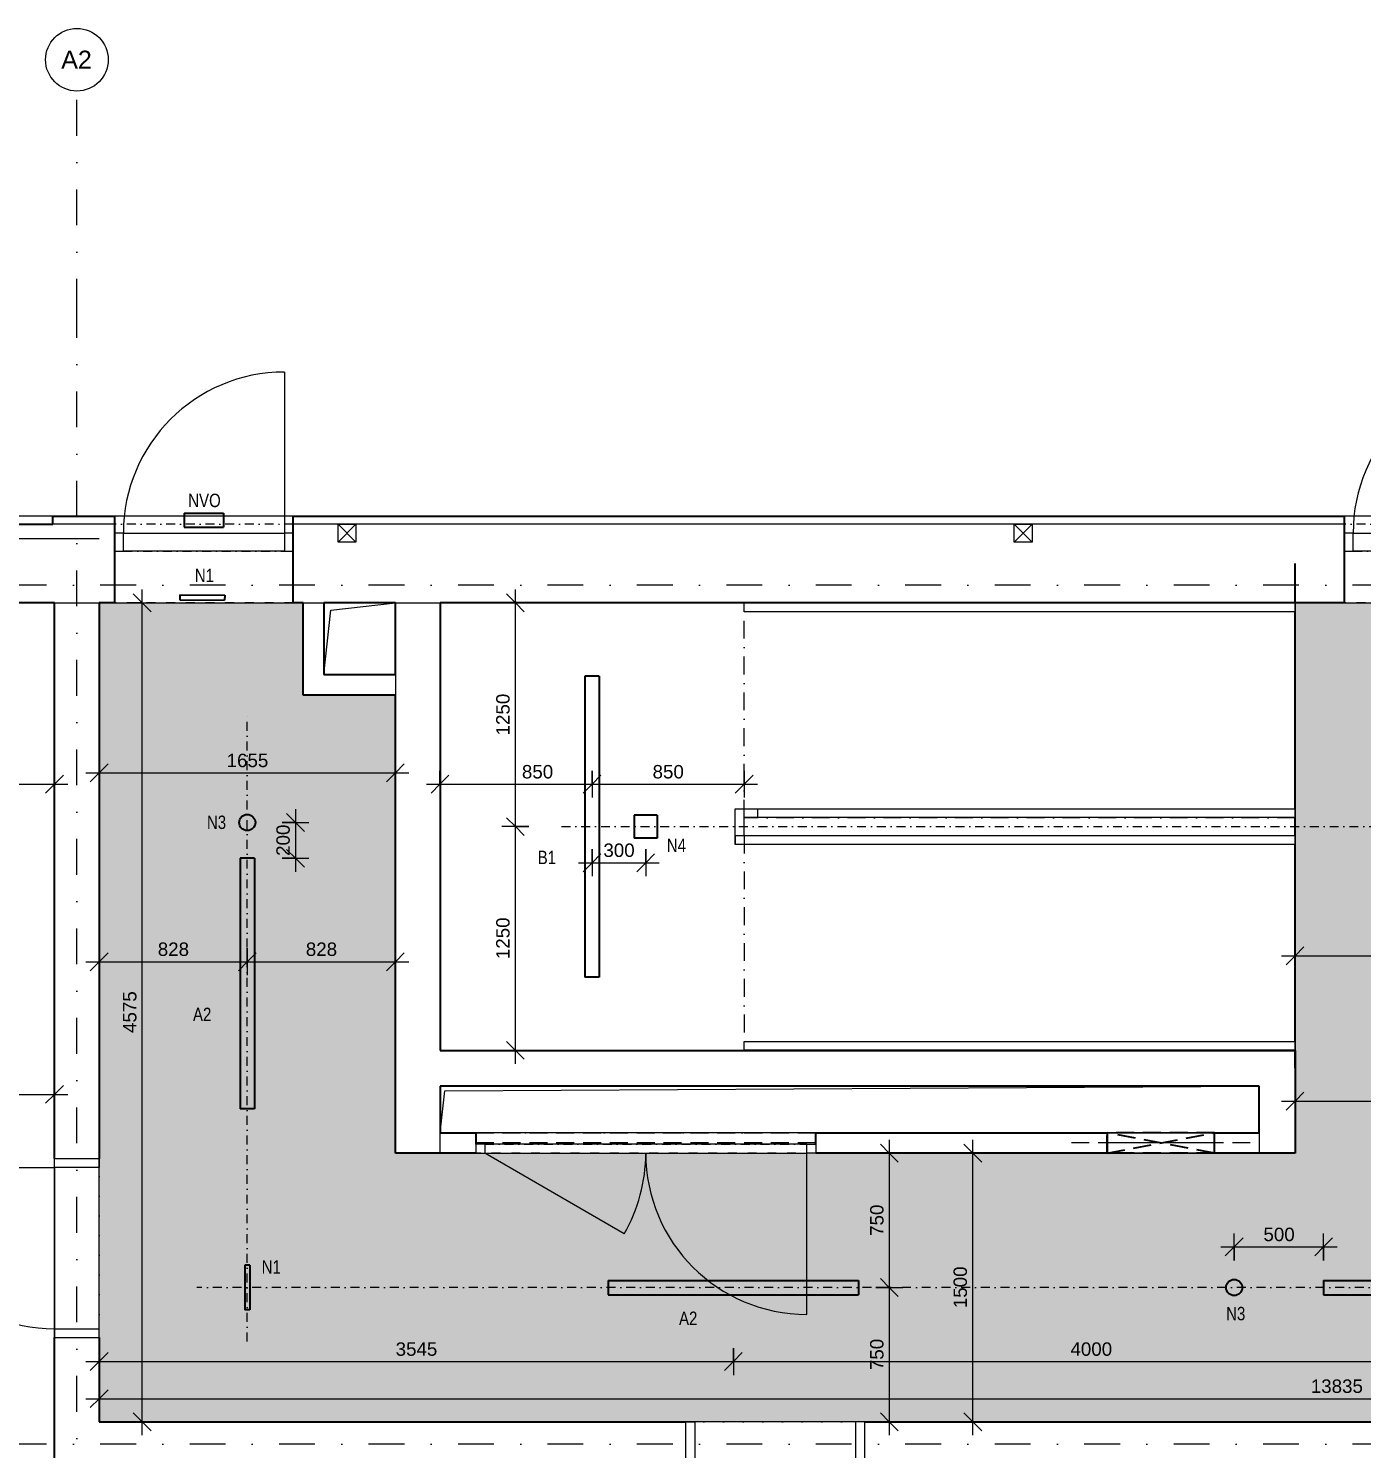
# Model space of a CAD drawing. Header units: millimetres. Extents: x -2011 to 46090, y -3604 to 14792.
# Drawn here: x 7829 to 15282, y 6825 to 14760 of the extents above; entities that cross this region are included whole.
import ezdxf

# ---------------------------------------------------------------- set-up
doc = ezdxf.new("R2010")
doc.units = ezdxf.units.MM
for name, pattern in [('ABMV_DashDot_2_2mm-S0_6mm', [110, 50, -30, 0, -30]), ('HA_Dash_3mm-S1mm', [150, 100, -50]), ('HA_DashDot_10mm-S3mm', [500, 200, -150, 0, -150]), ('HA_DashDot_2_2mm-S0_6mm', [110, 50, -30, 0, -30]), ('HA_DashDot_4mm-S1mm', [200, 100, -50, 0, -50])]:
    doc.linetypes.add(name, pattern=pattern)
for name, color, linetype, lineweight in [('-UNDERLAY_A-AREA-____-OTLN', 9, 'Continuous', 25), ('-UNDERLAY_A-FLOR-HRAL-OTLN', 9, 'Continuous', 9), ('-UNDERLAY_A-GENM-____-HDLN', 9, 'HA_Dash_3mm-S1mm', 9), ('-UNDERLAY_A-GENM-____-OTLN', 9, 'Continuous', 9), ('-UNDERLAY_I-WALL-____-OTLN', 9, 'Continuous', 9), ('A-____-____-DIMS', 9, 'Continuous', 5), ('A-____-____-DIMS-50', 9, 'Continuous', 5), ('A-CLNG-____-OTLN', 9, 'Continuous', 9), ('A-CLNG-____-PATT', 9, 'Continuous', 9), ('A-DETL-____-OTLN', 9, 'Continuous', 25), ('A-DETL-GENF-OTLN', 9, 'Continuous', 9), ('A-DOOR-____-MCUT', 9, 'HA_DashDot_2_2mm-S0_6mm', 9), ('A-DOOR-____-OTLN', 9, 'Continuous', 9), ('A-DOOR-FRAM-MCUT', 9, 'Continuous', 9), ('A-DOOR-FRAM-OTLN', 9, 'Continuous', 9), ('A-FLOR-____-OTLN', 9, 'Continuous', 9), ('A-GENM-____-HDLN', 9, 'HA_Dash_3mm-S1mm', 9), ('A-GENM-____-MCUT', 9, 'HA_Dash_3mm-S1mm', 25), ('A-GENM-____-OTLN', 9, 'Continuous', 9), ('A-WALL-____-MCUT', 9, 'Continuous', 25), ('A-WALL-____-OTLN', 9, 'Continuous', 9), ('E-LITE-EQPM-IDEN', 9, 'Continuous', 9), ('E-LITE-EQPM-OTLN', 9, 'Continuous', 9), ('I-WALL-____-MCUT', 9, 'Continuous', 25), ('I-WALL-____-OTLN', 9, 'Continuous', 9), ('M-HVAC-DUCT-OTLN', 9, 'Continuous', 9), ('S-GRID-____-IDEN', 9, 'Continuous', 9), ('S-GRID-____-OTLN', 9, 'Continuous', 5), ('S-STRS-____-MBND', 9, 'HA_DashDot_4mm-S1mm', 9)]:
    doc.layers.add(name, color=color, linetype=linetype, lineweight=lineweight)
doc.styles.add('Arial', font='arial.ttf', dxfattribs={"height": 100})
doc.styles.add('Arial_1', font='arial.ttf', dxfattribs={"width": 0.8, "height": 75})
doc.styles.add('Arial_2', font='arial.ttf', dxfattribs={"height": 75})
doc.dimstyles.new('Inner_Dimensions', dxfattribs={"dimscale": 304.8, "dimtxt": 76.519455, "dimasz": 0.328084, "dimexe": 0.246063, "dimexo": 0.0625, "dimgap": 0.032808, "dimtad": 1, "dimdec": 0, "dimzin": 0, "dimdsep": 46, "dimtxsty": 'Arial_2', "dimblk1": 'OBLIQUE', "dimblk2": 'OBLIQUE', "dimsah": 1, "dimcen": 0.09, "dimdle": 0.246063, "dimazin": 0, "dimtfac": 1, "dimtdec": 4, "dimtix": 1, "dimtmove": 0, "dimatfit": 3, "dimfxl": 0.246063, "dimfxlon": 1, "dimtvp": 1, "dimtolj": 1, "dimtzin": 0, "dimlwd": 9, "dimlwe": 9, "dimarcsym": 2})
doc.dimstyles.new('Inner_Dimensions_1', dxfattribs={"dimscale": 304.8, "dimtxt": 76.519455, "dimasz": 0.328084, "dimexe": 0.246063, "dimexo": 0.0625, "dimgap": 0.032808, "dimtad": 1, "dimdec": 0, "dimzin": 0, "dimdsep": 46, "dimtxsty": 'Arial_2', "dimblk1": 'OBLIQUE', "dimblk2": 'OBLIQUE', "dimsah": 1, "dimcen": 0.09, "dimdle": 0.246063, "dimazin": 0, "dimtfac": 1, "dimtdec": 4, "dimtix": 1, "dimtmove": 2, "dimatfit": 3, "dimfxl": 0.246063, "dimfxlon": 1, "dimtvp": 1, "dimtolj": 1, "dimtzin": 0, "dimlwd": 9, "dimlwe": 9, "dimarcsym": 2})

# ---------------------------------------------------------------- blocks, each defined once
blk = doc.blocks.new('Top Rail Type - Top Rail_Internal_-1380920-DSP_1NP-A')
at = {"layer": '-UNDERLAY_A-FLOR-HRAL-OTLN'}
for p, q in [((11830, 11499.6), (11830, 11549.6)), ((11830, 11549.6), (14910, 11549.6)), ((14910, 11549.6), (14910, 11499.6)), ((14910, 11499.6), (11830, 11499.6))]:
    blk.add_line(p, q, dxfattribs=at)
blk = doc.blocks.new('Top Rail Type - Top Rail_Internal_-1380936-DSP_1NP-A')
at = {"layer": '-UNDERLAY_A-FLOR-HRAL-OTLN'}
for p, q in [((11779.6, 10400.4), (11904.6, 10400.4)), ((11779.6, 10275.4), (11779.6, 10400.4)), ((11904.6, 10400.4), (14910, 10400.4)), ((11904.6, 10400.4), (11904.6, 10350.4)), ((14910, 10400.4), (14910, 10350.4)), ((11904.6, 10350.4), (11829.6, 10350.4)), ((11829.6, 10350.4), (11829.6, 10275.4)), ((14910, 10350.4), (11904.6, 10350.4)), ((11779.6, 10249.6), (11779.6, 10275.4)), ((11779.6, 10249.6), (11779.6, 10199.6)), ((11779.6, 10199.6), (11779.6, 10249.6)), ((11779.6, 10249.6), (14910, 10249.6)), ((11829.6, 10275.4), (11829.6, 10249.6)), ((14910, 10249.6), (14910, 10199.6)), ((14910, 10199.6), (11779.6, 10199.6))]:
    blk.add_line(p, q, dxfattribs=at)
blk = doc.blocks.new('Top Rail Type - Top Rail_Internal_-1931803-DSP_1NP-A')
at = {"layer": '-UNDERLAY_A-FLOR-HRAL-OTLN'}
for p, q in [((11830, 9050.4), (11830, 9100.4)), ((11830, 9100.4), (14910, 9100.4)), ((14910, 9050.4), (11830, 9050.4)), ((14910, 9100.4), (14910, 9050.4))]:
    blk.add_line(p, q, dxfattribs=at)
blk = doc.blocks.new('HA_GM_Opening_Rectangle_WallBased - Default-2177219-DSP_1NP-A')
at = {"layer": 'A-GENM-____-MCUT'}
for p, q in [((425, 57.5), (-175, -57.5)), ((-175, 57.5), (425, -57.5)), ((-175, 57.5), (-175, -57.5)), ((-175, 57.5), (425, 57.5)), ((425, 57.5), (425, -57.5)), ((-175, -57.5), (425, -57.5))]:
    blk.add_line(p, q, dxfattribs=at)
blk = doc.blocks.new('TB_Porotherm KP11_5_1000mm - TB_Porotherm KP11_5_1000mm-1965691-DSP_1NP-A')
at = {"layer": '-UNDERLAY_A-GENM-____-HDLN'}
for p, q in [((-500, 57.5), (500, 57.5)), ((-500, 0), (500, 0)), ((500, -57.5), (-500, -57.5))]:
    blk.add_line(p, q, dxfattribs=at)
blk = doc.blocks.new('HA_DR_Single_Swing_Solid - In_OJ_900x2100_Vstupni-2215765-DSP_1NP-A')
at = {"layer": 'A-DOOR-____-MCUT'}
for p, q in [((-450, 125), (450, 125)), ((-450, -125), (450, -125))]:
    blk.add_line(p, q, dxfattribs=at)
at = {"layer": 'A-DOOR-____-OTLN', "lineweight": 5}
blk.add_line((450, 1025), (450, 125), dxfattribs=at)
at = {"layer": 'A-DOOR-____-OTLN'}
for p, q in [((-500, 125), (500, 125)), ((-500, -125), (500, -125))]:
    blk.add_line(p, q, dxfattribs=at)
at = {"layer": 'A-DOOR-____-OTLN', "lineweight": 5}
blk.add_arc((450, 125), 900, 90, 180, dxfattribs=at)
at = {"layer": 'A-DOOR-FRAM-OTLN'}
for p, q in [((-500, 125), (-500, -125)), ((-450, 125), (-500, 125)), ((-450, 125), (-450, -125)), ((450, 125), (-450, 125)), ((450, -125), (450, 125)), ((450, 125), (500, 125)), ((500, 125), (500, -125)), ((-500, -125), (-450, -125)), ((-450, -125), (450, -125)), ((500, -125), (450, -125))]:
    blk.add_line(p, q, dxfattribs=at)
blk = doc.blocks.new('HA_DR_Single_Swing_Solid_ButtFrame - In_FAS_900x2350_Unik-2108754-DSP_1NP-A')
at = {"layer": 'A-DOOR-____-MCUT'}
for p, q in [((500, 220), (-500, 220)), ((-450, 170), (450, 170)), ((-450, 70), (450, 70)), ((500, -220), (-500, -220))]:
    blk.add_line(p, q, dxfattribs=at)
at = {"layer": 'A-DOOR-____-OTLN', "lineweight": 5}
blk.add_line((450, 1070), (450, 170), dxfattribs=at)
blk.add_arc((450, 170), 900, 90, 180, dxfattribs=at)
at = {"layer": 'A-DOOR-FRAM-MCUT'}
for p, q in [((-450, 170), (-500, 170)), ((-450, 70), (-450, 170)), ((450, 170), (450, 70)), ((500, 170), (450, 170)), ((-500, 70), (-450, 70)), ((450, 70), (500, 70))]:
    blk.add_line(p, q, dxfattribs=at)
at = {"layer": 'A-DOOR-FRAM-OTLN'}
for p, q in [((-450, 170), (450, 170)), ((450, 70), (-450, 70))]:
    blk.add_line(p, q, dxfattribs=at)
blk = doc.blocks.new('HA_GM_Shaft_Rectangle - Default-2240301-DSP_1NP-A')
at = {"layer": 'A-DETL-GENF-OTLN'}
for p, q in [((26, -26), (4580, 0)), ((0, -260), (26, -26))]:
    blk.add_line(p, q, dxfattribs=at)
at = {"layer": 'A-GENM-____-OTLN'}
for p, q in [((0, -260), (0, 0)), ((0, 0), (4580, 0)), ((4580, 0), (4580, -260)), ((4580, -260), (0, -260))]:
    blk.add_line(p, q, dxfattribs=at)
blk = doc.blocks.new('HA_GM_Shaft_Rectangle - Default-2240315-DSP_1NP-A')
at = {"layer": 'A-DETL-GENF-OTLN'}
for p, q in [((40, -40), (400.4, 0)), ((0, -400), (40, -40))]:
    blk.add_line(p, q, dxfattribs=at)
at = {"layer": 'A-GENM-____-OTLN'}
for p, q in [((0, -400), (0, 0)), ((0, 0), (400.4, 0)), ((400.4, 0), (400.4, -400)), ((400.4, -400), (0, -400))]:
    blk.add_line(p, q, dxfattribs=at)
blk = doc.blocks.new('HA_LF_GenericSymbol_Linear - svitidlo 1400x80_os10-1866153-DSP_1NP-A')
at = {"layer": 'E-LITE-EQPM-OTLN', "color": 11, "lineweight": 25}
for p, q in [((40, 700), (-40, 700)), ((-40, 700), (-40, -700)), ((40, 700), (40, -700)), ((40, -700), (-40, -700))]:
    blk.add_line(p, q, dxfattribs=at)
blk = doc.blocks.new('HA_LF_GenericSymbol_Linear - svitidlo 1683x80-1866155-DSP_1NP-A')
at = {"layer": 'E-LITE-EQPM-OTLN', "color": 11, "lineweight": 25}
for p, q in [((40, 841.5), (-40, 841.5)), ((-40, 841.5), (-40, -841.5)), ((40, 841.5), (40, -841.5)), ((40, -841.5), (-40, -841.5))]:
    blk.add_line(p, q, dxfattribs=at)
blk = doc.blocks.new('HA_DR_Double_Swing_Solid_FrameButt - In_1800x2100_900-2119139-DSP_1NP-A')
at = {"layer": 'A-DOOR-____-MCUT'}
for p, q in [((950, 57.5), (-950, 57.5)), ((950, -57.5), (-950, -57.5)), ((-900, -7.5), (900, -7.5)), ((-900, -57.5), (900, -57.5))]:
    blk.add_line(p, q, dxfattribs=at)
at = {"layer": 'A-DOOR-____-OTLN', "lineweight": 5}
for p, q in [((-120.6, -507.5), (-900, -57.5)), ((900, -957.5), (900, -57.5))]:
    blk.add_line(p, q, dxfattribs=at)
for centre, start, end in [((-900, -57.5), 330, 360), ((900, -57.5), 180, 270)]:
    blk.add_arc(centre, 900, start, end, dxfattribs=at)
at = {"layer": 'A-DOOR-FRAM-OTLN'}
for p, q in [((-900, -7.5), (-950, -7.5)), ((-950, -7.5), (-950, -57.5)), ((-950, -57.5), (-900, -57.5)), ((900, -7.5), (-900, -7.5)), ((-900, -7.5), (-900, -57.5)), ((-900, -57.5), (900, -57.5)), ((900, -57.5), (900, -7.5)), ((900, -7.5), (950, -7.5)), ((950, -57.5), (900, -57.5)), ((950, -7.5), (950, -57.5))]:
    blk.add_line(p, q, dxfattribs=at)
blk = doc.blocks.new('HA_LF_N3l - Default-1938427-DSP_1NP-A')
at = {"layer": 'E-LITE-EQPM-OTLN', "color": 11, "lineweight": 25}
blk.add_circle((0, 0), 45, dxfattribs=at)
blk = doc.blocks.new('HA_LF_N1 - nouzove svitidlo 250x29-1940342-DSP_1NP-A')
at = {"layer": 'E-LITE-EQPM-OTLN', "color": 11, "lineweight": 25}
for p, q in [((14.5, 125), (-14.5, 125)), ((-14.5, 125), (-14.5, -125)), ((14.5, 125), (14.5, -125)), ((14.5, -125), (-14.5, -125))]:
    blk.add_line(p, q, dxfattribs=at)
blk = doc.blocks.new('HA_LF_N4 - svitidlo 130x130-1943275-DSP_1NP-A')
at = {"layer": 'E-LITE-EQPM-OTLN', "color": 11, "lineweight": 25}
for p, q in [((65, 65), (-65, 65)), ((-65, 65), (-65, -65)), ((65, 65), (65, -65)), ((65, -65), (-65, -65))]:
    blk.add_line(p, q, dxfattribs=at)
blk = doc.blocks.new('TB_Porotherm KP11_5_1000mm - TB_Porotherm KP11_5_1000mm-V5-DSP_1NP-A')
at = {"layer": 'A-GENM-____-HDLN'}
for p, q in [((-300, 57.5), (300, 57.5)), ((-300, 0), (300, 0)), ((300, -57.5), (-300, -57.5))]:
    blk.add_line(p, q, dxfattribs=at)
blk = doc.blocks.new('TB_Porotherm KP11_5_2000mm - TB_Porotherm KP11_5_2000mm-1976121-DSP_1NP-A')
at = {"layer": 'A-GENM-____-HDLN'}
for p, q in [((-950, 0), (950, 0)), ((950, -57.5), (-950, -57.5))]:
    blk.add_line(p, q, dxfattribs=at)
blk = doc.blocks.new('HA_GM_Opening_Rectangle_WallBased - Default-2177365-DSP_1NP-A')
at = {"layer": 'A-GENM-____-MCUT'}
for p, q in [((425, 57.5), (-175, -57.5)), ((-175, 57.5), (425, -57.5)), ((-175, 57.5), (-175, -57.5)), ((-175, 57.5), (425, 57.5)), ((425, 57.5), (425, -57.5)), ((-175, -57.5), (425, -57.5))]:
    blk.add_line(p, q, dxfattribs=at)
blk = doc.blocks.new('HA_LF_NVO - svitidlo 220x80-V4-DSP_1NP-A')
at = {"layer": 'E-LITE-EQPM-OTLN', "color": 11, "lineweight": 25}
for p, q in [((38.5, 110), (-38.5, 110)), ((-38.5, 110), (-38.5, -110)), ((38.5, 110), (38.5, -110)), ((38.5, -110), (-38.5, -110))]:
    blk.add_line(p, q, dxfattribs=at)
blk = doc.blocks.new('Grid - Radius 3_5mm-353793-DSP_1NP-A')
at = {"layer": 'S-GRID-____-IDEN'}
blk.add_circle((0, 0), 3.5, dxfattribs=at)
blk = doc.blocks.new('DIMBLOCK16-DSP_1NP-A')
at = {"layer": 'A-____-____-DIMS-50', "lineweight": 9}
for p, q in [((8225, 7386.1), (8225, 7236.1)), ((8225, 7311.1), (8225, 7386.1)), ((11770, 7386.1), (11770, 7236.1)), ((11770, 7311.1), (11770, 7386.1)), ((8150, 7311.1), (11770, 7311.1)), ((8225, 7311.1), (8175, 7261.1)), ((8225, 7311.1), (8275, 7361.1)), ((11770, 7311.1), (11720, 7261.1)), ((11770, 7311.1), (11820, 7361.1))]:
    blk.add_line(p, q, dxfattribs=at)
at = {"layer": 'A-____-____-DIMS-50', "color": 0, "lineweight": 9, "insert": (9882.1, 7418.5), "char_height": 75, "width": 276.883, "attachment_point": 1, "line_spacing_factor": 0.941778, "style": 'Arial_2'}
blk.add_mtext('3545', dxfattribs=at)
blk = doc.blocks.new('_Oblique')
at = {"color": 0, "linetype": 'ByBlock', "lineweight": -2}
blk.add_line((-0.5, -0.5), (0.5, 0.5), dxfattribs=at)
blk = doc.blocks.new('DIMBLOCK17-DSP_1NP-A')
at = {"layer": 'A-____-____-DIMS-50', "lineweight": 9}
for p, q in [((11770, 7386.1), (11770, 7236.1)), ((11770, 7311.1), (11770, 7386.1)), ((15770, 7386.1), (15770, 7236.1)), ((15770, 7311.1), (15770, 7386.1)), ((11770, 7311.1), (11720, 7261.1)), ((11770, 7311.1), (11820, 7361.1)), ((11770, 7311.1), (15770, 7311.1)), ((15770, 7311.1), (15720, 7261.1)), ((15770, 7311.1), (15820, 7361.1))]:
    blk.add_line(p, q, dxfattribs=at)
at = {"layer": 'A-____-____-DIMS-50', "color": 0, "lineweight": 9, "insert": (13654.6, 7418.5), "char_height": 75, "width": 276.883, "attachment_point": 1, "line_spacing_factor": 0.941778, "style": 'Arial_2'}
blk.add_mtext('4000', dxfattribs=at)
blk = doc.blocks.new('DIMBLOCK25-DSP_1NP-A')
at = {"layer": 'A-____-____-DIMS-50', "lineweight": 9}
for p, q in [((14910, 9653.3), (14910, 9503.3)), ((14910, 9578.3), (14910, 9653.3)), ((14910, 9578.3), (14960, 9628.3)), ((15810, 9653.3), (15810, 9503.3)), ((15810, 9578.3), (15810, 9653.3)), ((15810, 9578.3), (15860, 9628.3)), ((14835, 9578.3), (15810, 9578.3)), ((14910, 9578.3), (14860, 9528.3)), ((15810, 9578.3), (15760, 9528.3))]:
    blk.add_line(p, q, dxfattribs=at)
at = {"layer": 'A-____-____-DIMS-50', "color": 0, "lineweight": 9, "insert": (15359.4, 9685.6), "char_height": 75, "width": 207.662, "attachment_point": 1, "line_spacing_factor": 0.941778, "style": 'Arial_2'}
blk.add_mtext('900', dxfattribs=at)
blk = doc.blocks.new('DIMBLOCK27-DSP_1NP-A')
at = {"layer": 'A-____-____-DIMS-50', "lineweight": 9}
for p, q in [((8225, 9620.2), (8225, 9470.2)), ((8225, 9545.2), (8225, 9620.2)), ((9052.7, 9620.2), (9052.7, 9470.2)), ((9052.7, 9545.2), (9052.7, 9620.2)), ((8150, 9545.2), (9052.7, 9545.2)), ((8225, 9545.2), (8175, 9495.2)), ((8225, 9545.2), (8275, 9595.2)), ((9052.7, 9545.2), (9002.7, 9495.2)), ((9052.7, 9545.2), (9102.7, 9595.2))]:
    blk.add_line(p, q, dxfattribs=at)
at = {"layer": 'A-____-____-DIMS-50', "color": 0, "lineweight": 9, "insert": (8552.3, 9652.6), "char_height": 75, "width": 207.662, "attachment_point": 1, "line_spacing_factor": 0.941778, "style": 'Arial_2'}
blk.add_mtext('828', dxfattribs=at)
blk = doc.blocks.new('DIMBLOCK28-DSP_1NP-A')
at = {"layer": 'A-____-____-DIMS-50', "lineweight": 9}
for p, q in [((9052.7, 9620.2), (9052.7, 9470.2)), ((9052.7, 9545.2), (9052.7, 9620.2)), ((9880.4, 9620.2), (9880.4, 9470.2)), ((9880.4, 9545.2), (9880.4, 9620.2)), ((9052.7, 9545.2), (9002.7, 9495.2)), ((9052.7, 9545.2), (9102.7, 9595.2)), ((9052.7, 9545.2), (9955.4, 9545.2)), ((9880.4, 9545.2), (9830.4, 9495.2)), ((9880.4, 9545.2), (9930.4, 9595.2))]:
    blk.add_line(p, q, dxfattribs=at)
at = {"layer": 'A-____-____-DIMS-50', "color": 0, "lineweight": 9, "insert": (9380, 9652.6), "char_height": 75, "width": 207.662, "attachment_point": 1, "line_spacing_factor": 0.941778, "style": 'Arial_2'}
blk.add_mtext('828', dxfattribs=at)
blk = doc.blocks.new('DIMBLOCK48-DSP_1NP-A')
at = {"layer": 'A-____-____-DIMS-50', "lineweight": 9}
for p, q in [((10551.5, 10300), (10501.5, 10350)), ((10626.5, 10300), (10476.5, 10300)), ((10551.5, 8975), (10551.5, 10300)), ((10551.5, 10300), (10601.5, 10250)), ((10551.5, 10300), (10626.5, 10300)), ((10476.5, 9050), (10626.5, 9050)), ((10551.5, 9050), (10476.5, 9050)), ((10551.5, 9050), (10501.5, 9100)), ((10551.5, 9050), (10601.5, 9000))]:
    blk.add_line(p, q, dxfattribs=at)
at = {"layer": 'A-____-____-DIMS-50', "color": 0, "lineweight": 9, "insert": (10444.1, 9559.6), "char_height": 75, "width": 276.883, "attachment_point": 1, "rotation": 90, "line_spacing_factor": 0.941778, "style": 'Arial_2'}
blk.add_mtext('1250', dxfattribs=at)
blk = doc.blocks.new('DIMBLOCK49-DSP_1NP-A')
at = {"layer": 'A-____-____-DIMS-50', "lineweight": 9}
for p, q in [((10551.5, 11550), (10501.5, 11600)), ((10551.5, 10300), (10551.5, 11625)), ((10476.5, 11550), (10626.5, 11550)), ((10551.5, 11550), (10476.5, 11550)), ((10551.5, 11550), (10601.5, 11500)), ((10551.5, 10300), (10501.5, 10350)), ((10626.5, 10300), (10476.5, 10300)), ((10551.5, 10300), (10601.5, 10250)), ((10551.5, 10300), (10626.5, 10300))]:
    blk.add_line(p, q, dxfattribs=at)
at = {"layer": 'A-____-____-DIMS-50', "color": 0, "lineweight": 9, "insert": (10444.1, 10809.6), "char_height": 75, "width": 276.883, "attachment_point": 1, "rotation": 90, "line_spacing_factor": 0.941778, "style": 'Arial_2'}
blk.add_mtext('1250', dxfattribs=at)
blk = doc.blocks.new('DIMBLOCK50-DSP_1NP-A')
at = {"layer": 'A-____-____-DIMS-50', "lineweight": 9}
for p, q in [((10130, 10611.9), (10130, 10461.9)), ((10130, 10536.9), (10130, 10611.9)), ((10130, 10536.9), (10180, 10586.9)), ((10980, 10611.9), (10980, 10461.9)), ((10980, 10536.9), (10980, 10611.9)), ((10980, 10536.9), (11030, 10586.9)), ((10055, 10536.9), (10980, 10536.9)), ((10130, 10536.9), (10080, 10486.9)), ((10980, 10536.9), (10930, 10486.9))]:
    blk.add_line(p, q, dxfattribs=at)
at = {"layer": 'A-____-____-DIMS-50', "color": 0, "lineweight": 9, "insert": (10588, 10644.3), "char_height": 75, "width": 207.662, "attachment_point": 1, "line_spacing_factor": 0.941778, "style": 'Arial_2'}
blk.add_mtext('850', dxfattribs=at)
blk = doc.blocks.new('DIMBLOCK51-DSP_1NP-A')
at = {"layer": 'A-____-____-DIMS-50', "lineweight": 9}
for p, q in [((10980, 10611.9), (10980, 10461.9)), ((10980, 10536.9), (10980, 10611.9)), ((10980, 10536.9), (11030, 10586.9)), ((11830, 10611.9), (11830, 10461.9)), ((11830, 10536.9), (11830, 10611.9)), ((11830, 10536.9), (11880, 10586.9)), ((10980, 10536.9), (10930, 10486.9)), ((10980, 10536.9), (11905, 10536.9)), ((11830, 10536.9), (11780, 10486.9))]:
    blk.add_line(p, q, dxfattribs=at)
at = {"layer": 'A-____-____-DIMS-50', "color": 0, "lineweight": 9, "insert": (11318.5, 10644.3), "char_height": 75, "width": 207.662, "attachment_point": 1, "line_spacing_factor": 0.941778, "style": 'Arial_2'}
blk.add_mtext('850', dxfattribs=at)
blk = doc.blocks.new('DIMBLOCK52-DSP_1NP-A')
at = {"layer": 'A-____-____-DIMS-50', "lineweight": 9}
for p, q in [((12641.8, 8475), (12591.8, 8525)), ((12641.8, 8550), (12641.8, 7725)), ((12716.8, 8475), (12566.8, 8475)), ((12641.8, 8475), (12691.8, 8425)), ((12641.8, 8475), (12716.8, 8475)), ((12566.8, 7725), (12716.8, 7725)), ((12641.8, 7725), (12566.8, 7725)), ((12641.8, 7725), (12591.8, 7775)), ((12641.8, 7725), (12691.8, 7675))]:
    blk.add_line(p, q, dxfattribs=at)
at = {"layer": 'A-____-____-DIMS-50', "color": 0, "lineweight": 9, "insert": (12534.4, 8013.5), "char_height": 75, "width": 207.662, "attachment_point": 1, "rotation": 90, "line_spacing_factor": 0.941778, "style": 'Arial_2'}
blk.add_mtext('750', dxfattribs=at)
blk = doc.blocks.new('DIMBLOCK53-DSP_1NP-A')
at = {"layer": 'A-____-____-DIMS-50', "lineweight": 9}
for p, q in [((12566.8, 7725), (12716.8, 7725)), ((12641.8, 7725), (12566.8, 7725)), ((12641.8, 7725), (12591.8, 7775)), ((12641.8, 7725), (12641.8, 6900)), ((12641.8, 7725), (12691.8, 7675)), ((12641.8, 6975), (12591.8, 7025)), ((12716.8, 6975), (12566.8, 6975)), ((12641.8, 6975), (12691.8, 6925)), ((12641.8, 6975), (12716.8, 6975))]:
    blk.add_line(p, q, dxfattribs=at)
at = {"layer": 'A-____-____-DIMS-50', "color": 0, "lineweight": 9, "insert": (12534.4, 7263.5), "char_height": 75, "width": 207.662, "attachment_point": 1, "rotation": 90, "line_spacing_factor": 0.941778, "style": 'Arial_2'}
blk.add_mtext('750', dxfattribs=at)
blk = doc.blocks.new('DIMBLOCK78-DSP_1NP-A')
at = {"layer": 'A-____-____-DIMS-50', "lineweight": 9}
for p, q in [((6875, 10612.4), (6875, 10462.4)), ((6875, 10537.4), (6875, 10612.4)), ((6875, 10537.4), (6925, 10587.4)), ((7975, 10612.4), (7975, 10462.4)), ((7975, 10537.4), (7975, 10612.4)), ((7975, 10537.4), (8025, 10587.4)), ((6875, 10537.4), (6825, 10487.4)), ((6875, 10537.4), (8050, 10537.4)), ((7975, 10537.4), (7925, 10487.4))]:
    blk.add_line(p, q, dxfattribs=at)
at = {"layer": 'A-____-____-DIMS-50', "color": 0, "lineweight": 9, "insert": (7309.6, 10644.8), "char_height": 75, "width": 276.883, "attachment_point": 1, "line_spacing_factor": 0.941778, "style": 'Arial_2'}
blk.add_mtext('1100', dxfattribs=at)
blk = doc.blocks.new('DIMBLOCK81-DSP_1NP-A')
at = {"layer": 'A-____-____-DIMS-50', "lineweight": 9}
for p, q in [((5800, 8879.3), (5800, 8729.3)), ((5800, 8804.3), (5800, 8879.3)), ((5800, 8804.3), (5850, 8854.3)), ((7975, 8879.3), (7975, 8729.3)), ((7975, 8804.3), (7975, 8879.3)), ((7975, 8804.3), (8025, 8854.3)), ((5800, 8804.3), (5750, 8754.3)), ((5800, 8804.3), (8050, 8804.3)), ((7975, 8804.3), (7925, 8754.3))]:
    blk.add_line(p, q, dxfattribs=at)
at = {"layer": 'A-____-____-DIMS-50', "color": 0, "lineweight": 9, "insert": (6772.1, 8911.7), "char_height": 75, "width": 276.883, "attachment_point": 1, "line_spacing_factor": 0.941778, "style": 'Arial_2'}
blk.add_mtext('2175', dxfattribs=at)
blk = doc.blocks.new('DIMBLOCK141-DSP_1NP-A')
at = {"layer": 'A-____-____-DIMS-50', "lineweight": 9}
for p, q in [((10980, 10173.3), (10980, 10023.3)), ((10980, 10098.3), (10980, 10173.3)), ((11280, 10173.3), (11280, 10023.3)), ((11280, 10098.3), (11280, 10173.3)), ((10905, 10098.3), (11355, 10098.3)), ((10980, 10098.3), (10930, 10048.3)), ((10980, 10098.3), (11030, 10148.3)), ((11280, 10098.3), (11230, 10048.3)), ((11280, 10098.3), (11330, 10148.3))]:
    blk.add_line(p, q, dxfattribs=at)
at = {"layer": 'A-____-____-DIMS-50', "color": 0, "lineweight": 9, "insert": (11043.5, 10205.7), "char_height": 75, "width": 207.662, "attachment_point": 1, "line_spacing_factor": 0.941778, "style": 'Arial_2'}
blk.add_mtext('300', dxfattribs=at)
blk = doc.blocks.new('DIMBLOCK144-DSP_1NP-A')
at = {"layer": 'A-____-____-DIMS-50', "lineweight": 9}
for p, q in [((14570, 7876.8), (14570, 8026.8)), ((15070, 7876.8), (15070, 8026.8)), ((14495, 7951.8), (15145, 7951.8)), ((14570, 7951.8), (14520, 7901.8)), ((14570, 7951.8), (14620, 8001.8)), ((14570, 7951.8), (14570, 7876.8)), ((15070, 7951.8), (15020, 7901.8)), ((15070, 7951.8), (15120, 8001.8)), ((15070, 7951.8), (15070, 7876.8))]:
    blk.add_line(p, q, dxfattribs=at)
at = {"layer": 'A-____-____-DIMS-50', "color": 0, "lineweight": 9, "insert": (14733.5, 8059.2), "char_height": 75, "width": 207.662, "attachment_point": 1, "line_spacing_factor": 0.941778, "style": 'Arial_2'}
blk.add_mtext('500', dxfattribs=at)
blk = doc.blocks.new('DIMBLOCK145-DSP_1NP-A')
at = {"layer": 'A-____-____-DIMS-50', "lineweight": 9}
for p, q in [((9322.5, 10398), (9322.5, 10048)), ((9247.5, 10323), (9397.5, 10323)), ((9322.5, 10323), (9247.5, 10323)), ((9322.5, 10323), (9272.5, 10373)), ((9322.5, 10323), (9372.5, 10273)), ((9322.5, 10123), (9272.5, 10173)), ((9247.5, 10123), (9397.5, 10123)), ((9322.5, 10123), (9247.5, 10123)), ((9322.5, 10123), (9372.5, 10073))]:
    blk.add_line(p, q, dxfattribs=at)
at = {"layer": 'A-____-____-DIMS-50', "color": 0, "lineweight": 9, "insert": (9215.2, 10136.5), "char_height": 75, "width": 207.662, "attachment_point": 1, "rotation": 90, "line_spacing_factor": 0.941778, "style": 'Arial_2'}
blk.add_mtext('200', dxfattribs=at)
blk = doc.blocks.new('DIMBLOCK152-DSP_1NP-A')
at = {"layer": 'A-____-____-DIMS-50', "lineweight": 9}
for p, q in [((8225, 10675.1), (8225, 10525.1)), ((8225, 10600.1), (8225, 10675.1)), ((8225, 10600.1), (8275, 10650.1)), ((9880.4, 10675.1), (9880.4, 10525.1)), ((9880.4, 10600.1), (9880.4, 10675.1)), ((9880.4, 10600.1), (9930.4, 10650.1)), ((8150, 10600.1), (9955.4, 10600.1)), ((8225, 10600.1), (8175, 10550.1)), ((9880.4, 10600.1), (9830.4, 10550.1))]:
    blk.add_line(p, q, dxfattribs=at)
at = {"layer": 'A-____-____-DIMS-50', "color": 0, "lineweight": 9, "insert": (8937.3, 10707.5), "char_height": 75, "width": 276.883, "attachment_point": 1, "line_spacing_factor": 0.941778, "style": 'Arial_2'}
blk.add_mtext('1655', dxfattribs=at)
blk = doc.blocks.new('DIMBLOCK153-DSP_1NP-A')
at = {"layer": 'A-____-____-DIMS-50', "lineweight": 9}
for p, q in [((13108.3, 8475), (13058.3, 8525)), ((13108.3, 6900), (13108.3, 8550)), ((13033.3, 8475), (13183.3, 8475)), ((13108.3, 8475), (13033.3, 8475)), ((13108.3, 8475), (13158.3, 8425)), ((13108.3, 6975), (13058.3, 7025)), ((13033.3, 6975), (13183.3, 6975)), ((13108.3, 6975), (13033.3, 6975)), ((13108.3, 6975), (13158.3, 6925))]:
    blk.add_line(p, q, dxfattribs=at)
at = {"layer": 'A-____-____-DIMS-50', "color": 0, "lineweight": 9, "insert": (13000.9, 7609.6), "char_height": 75, "width": 276.883, "attachment_point": 1, "rotation": 90, "line_spacing_factor": 0.941778, "style": 'Arial_2'}
blk.add_mtext('1500', dxfattribs=at)
blk = doc.blocks.new('DIMBLOCK154-DSP_1NP-A')
at = {"layer": 'A-____-____-DIMS-50', "lineweight": 9}
for p, q in [((14910, 8841.7), (14910, 8691.7)), ((14910, 8766.7), (14910, 8841.7)), ((14910, 8766.7), (14960, 8816.7)), ((16710, 8841.7), (16710, 8691.7)), ((16710, 8766.7), (16710, 8841.7)), ((16710, 8766.7), (16760, 8816.7)), ((14835, 8766.7), (16785, 8766.7)), ((14910, 8766.7), (14860, 8716.7)), ((16710, 8766.7), (16660, 8716.7))]:
    blk.add_line(p, q, dxfattribs=at)
at = {"layer": 'A-____-____-DIMS-50', "color": 0, "lineweight": 9, "insert": (15694.6, 8874.1), "char_height": 75, "width": 276.883, "attachment_point": 1, "line_spacing_factor": 0.941778, "style": 'Arial_2'}
blk.add_mtext('1800', dxfattribs=at)
blk = doc.blocks.new('DIMBLOCK155-DSP_1NP-A')
at = {"layer": 'A-____-____-DIMS-50', "lineweight": 9}
for p, q in [((8465.2, 11550), (8415.2, 11600)), ((8465.2, 6900), (8465.2, 11625)), ((8390.2, 11550), (8540.2, 11550)), ((8465.2, 11550), (8390.2, 11550)), ((8465.2, 11550), (8515.2, 11500)), ((8465.2, 6975), (8415.2, 7025)), ((8390.2, 6975), (8540.2, 6975)), ((8465.2, 6975), (8390.2, 6975)), ((8465.2, 6975), (8515.2, 6925))]:
    blk.add_line(p, q, dxfattribs=at)
at = {"layer": 'A-____-____-DIMS-50', "color": 0, "lineweight": 9, "insert": (8357.9, 9147.1), "char_height": 75, "width": 276.883, "attachment_point": 1, "rotation": 90, "line_spacing_factor": 0.941778, "style": 'Arial_2'}
blk.add_mtext('4575', dxfattribs=at)
blk = doc.blocks.new('DIMBLOCK156-DSP_1NP-A')
at = {"layer": 'A-____-____-DIMS-50', "lineweight": 9}
for p, q in [((8225, 7178.8), (8225, 7028.8)), ((8225, 7103.8), (8225, 7178.8)), ((8225, 7103.8), (8275, 7153.8)), ((22060, 7178.8), (22060, 7028.8)), ((22060, 7103.8), (22060, 7178.8)), ((22060, 7103.8), (22110, 7153.8)), ((8150, 7103.8), (22135, 7103.8)), ((8225, 7103.8), (8175, 7053.8)), ((22060, 7103.8), (22010, 7053.8))]:
    blk.add_line(p, q, dxfattribs=at)
at = {"layer": 'A-____-____-DIMS-50', "color": 0, "lineweight": 9, "insert": (14998.3, 7211.2), "char_height": 75, "width": 346.103, "attachment_point": 1, "line_spacing_factor": 0.941778, "style": 'Arial_2'}
blk.add_mtext('13835', dxfattribs=at)

msp = doc.modelspace()

# ---------------------------------------------------------------- hatches: boundary and pattern name
at = {"layer": 'A-CLNG-____-PATT', "lineweight": 5}
msp.add_hatch(color=256, dxfattribs=at).paths.add_polyline_path([(8321.2, 6975), (22060, 6975), (22060, 8475), (16710, 8475), (16710, 11550), (14910, 11550), (14910, 8475), (9880.4, 8475), (9880.4, 11035), (9365.4, 11035), (9365.4, 11550), (8225, 11550), (8225, 6975)])

# ---------------------------------------------------------------- linework, layer by layer
at = {"layer": '-UNDERLAY_A-AREA-____-OTLN'}
for p, q in [((14910, 11549.6), (14910, 11770)), ((14910, 10400.4), (14910, 11499.6)), ((14910, 10249.6), (14910, 10350.4)), ((14910, 9100.4), (14910, 10199.6)), ((14910, 8950), (14910, 9050.4))]:
    msp.add_line(p, q, dxfattribs=at)
at = {"layer": '-UNDERLAY_I-WALL-____-OTLN'}
msp.add_line((-260, 11910), (8225, 11910), dxfattribs=at)
at = {"layer": 'A-CLNG-____-OTLN'}
msp.add_line((14910, 9050), (14910, 11550), dxfattribs=at)
at = {"layer": 'A-DETL-____-OTLN', "linetype": 'ABMV_DashDot_2_2mm-S0_6mm', "lineweight": 5}
for p, q in [((9052.7, 7423), (9052.7, 10923)), ((10810, 10300), (16510, 10300)), ((20470, 7725), (8770, 7725))]:
    msp.add_line(p, q, dxfattribs=at)
at = {"layer": 'A-FLOR-____-OTLN'}
for p, q in [((14910, 11549.6), (10130.4, 11549.6)), ((10130.4, 9050.4), (14910, 9050.4))]:
    msp.add_line(p, q, dxfattribs=at)
at = {"layer": 'A-WALL-____-MCUT'}
for p, q in [((7732.9, 11990), (7965.3, 11990)), ((7965.3, 11990), (7965.3, 12035)), ((7965.3, 12035), (8310, 12035)), ((8310, 12035), (8310, 11550)), ((9310, 12035), (15185, 12035)), ((9310, 11550), (9310, 12035)), ((15185, 12035), (15185, 11550)), ((7975, 11550), (6435, 11550)), ((8310, 11550), (8225, 11550)), ((9365.4, 11550), (9310, 11550)), ((9880.4, 11550), (9480.4, 11550)), ((15185, 11550), (10130.4, 11550))]:
    msp.add_line(p, q, dxfattribs=at)
at = {"layer": 'A-WALL-____-MCUT', "lineweight": 9}
for p, q in [((8310, 11990), (7965.3, 11990)), ((15185, 11990), (9310, 11990)), ((7975, 11550), (8225, 11550)), ((9365.4, 11550), (9480.4, 11550)), ((9880.4, 11550), (10130.4, 11550)), ((9880.4, 11150), (9880.4, 11035)), ((10130.4, 8475), (10130.4, 8590)), ((14710, 8590), (14710, 8475))]:
    msp.add_line(p, q, dxfattribs=at)
at = {"layer": 'A-WALL-____-OTLN'}
for p, q in [((7965.3, 12035), (7732.9, 12035)), ((9310, 12035), (8310, 12035)), ((16185, 12035), (15185, 12035)), ((8310, 11550), (9310, 11550)), ((15185, 11550), (16185, 11550))]:
    msp.add_line(p, q, dxfattribs=at)
at = {"layer": 'I-WALL-____-MCUT'}
for p, q in [((7975, 8445), (7975, 11550)), ((8225, 11550), (8225, 8445)), ((9365.4, 11035), (9365.4, 11550)), ((9480.4, 11550), (9480.4, 11150)), ((9880.4, 11150), (9880.4, 11550)), ((10130.4, 11550), (10130.4, 9050)), ((9480.4, 11150), (9880.4, 11150)), ((9880.4, 11035), (9365.4, 11035)), ((9880.4, 8475), (9880.4, 11035)), ((10130.4, 9050), (14910, 9050)), ((14910, 9050), (14910, 8475)), ((10130.4, 8850), (10130.4, 8590)), ((14710, 8850), (10130.4, 8850)), ((14710, 8590), (14710, 8850)), ((10130.4, 8590), (10330.4, 8590)), ((10330.4, 8590), (10330.4, 8525)), ((12230.4, 8590), (13860, 8590)), ((12230.4, 8525), (12230.4, 8590)), ((13860, 8590), (13860, 8475)), ((14460, 8590), (14710, 8590)), ((14460, 8475), (14460, 8590)), ((10330.4, 8475), (9880.4, 8475)), ((13860, 8475), (12230.4, 8475)), ((14910, 8475), (14460, 8475)), ((7975, 100), (7975, 7445)), ((8225, 7445), (8225, 6975)), ((8225, 6975), (11505, 6975)), ((12505, 6975), (19100, 6975))]:
    msp.add_line(p, q, dxfattribs=at)
at = {"layer": 'I-WALL-____-OTLN'}
for p, q in [((12230.4, 8590), (10330.4, 8590)), ((14460, 8590), (13860, 8590)), ((13860, 8475), (14460, 8475))]:
    msp.add_line(p, q, dxfattribs=at)
at = {"layer": 'M-HVAC-DUCT-OTLN', "lineweight": 5}
for p, q in [((9559.9, 11989.9), (9659.9, 11889.9)), ((9559.9, 11889.9), (9659.9, 11989.9)), ((9559.9, 11989.9), (9659.9, 11989.9)), ((9559.9, 11889.9), (9559.9, 11989.9)), ((9659.9, 11989.9), (9659.9, 11889.9)), ((13340, 11990.1), (13440, 11890.1)), ((13340, 11890.1), (13440, 11990.1)), ((13340, 11990.1), (13440, 11990.1)), ((13340, 11890.1), (13340, 11990.1)), ((13440, 11990.1), (13440, 11890.1)), ((9659.9, 11889.9), (9559.9, 11889.9)), ((13440, 11890.1), (13340, 11890.1))]:
    msp.add_line(p, q, dxfattribs=at)
at = {"layer": 'S-GRID-____-OTLN', "linetype": 'HA_DashDot_10mm-S3mm', "lineweight": 9}
for p, q in [((8100, 13159.9), (8100, 14409.9)), ((8100, -1971.1), (8100, 13159.9)), ((25434, 11650), (-410.8, 11650)), ((25434, 6850), (-410.8, 6850))]:
    msp.add_line(p, q, dxfattribs=at)
at = {"layer": 'S-STRS-____-MBND'}
for p, q in [((11830, 10350), (11830, 11550)), ((14910, 11550), (12790, 11550)), ((14910, 10350), (14910, 11550)), ((11830, 10250), (11830, 10350)), ((14910, 10350), (11830, 10350)), ((11830, 10250), (11830, 9050)), ((11830, 10250), (14910, 10250))]:
    msp.add_line(p, q, dxfattribs=at)

# ---------------------------------------------------------------- block references
at = {"layer": '-UNDERLAY_A-FLOR-HRAL-OTLN'}
for name in ['Top Rail Type - Top Rail_Internal_-1380920-DSP_1NP-A', 'Top Rail Type - Top Rail_Internal_-1380936-DSP_1NP-A', 'Top Rail Type - Top Rail_Internal_-1931803-DSP_1NP-A']:
    msp.add_blockref(name, (0, 0), dxfattribs=at)
at = {"layer": '-UNDERLAY_A-GENM-____-OTLN', "rotation": 180}
for name, p in [('TB_Porotherm KP11_5_1000mm - TB_Porotherm KP11_5_1000mm-1965691-DSP_1NP-A', (14160, 8532.5)), ('HA_GM_Opening_Rectangle_WallBased - Default-2177219-DSP_1NP-A', (14285, 8532.5))]:
    msp.add_blockref(name, p, dxfattribs=at)
at = {"layer": 'A-DOOR-____-OTLN'}
for name, p in [('HA_DR_Single_Swing_Solid_ButtFrame - In_FAS_900x2350_Unik-2108754-DSP_1NP-A', (8810, 11770)), ('HA_DR_Single_Swing_Solid_ButtFrame - In_FAS_900x2350_Unik-2108754-DSP_1NP-A', (15685, 11770)), ('HA_DR_Double_Swing_Solid_FrameButt - In_1800x2100_900-2119139-DSP_1NP-A', (11280.4, 8532.5))]:
    msp.add_blockref(name, p, dxfattribs=at)
for p, rotation in [((8100, 7945), 89.99999999999993), ((12005, 6850), 180)]:
    msp.add_blockref('HA_DR_Single_Swing_Solid - In_OJ_900x2100_Vstupni-2215765-DSP_1NP-A', p, dxfattribs=dict(at, rotation=rotation))
at = {"layer": 'A-GENM-____-OTLN', "lineweight": 5}
for name, p in [('HA_GM_Shaft_Rectangle - Default-2240315-DSP_1NP-A', (9480, 11550)), ('HA_GM_Shaft_Rectangle - Default-2240301-DSP_1NP-A', (10130.4, 8850))]:
    msp.add_blockref(name, p, dxfattribs=at)
at = {"layer": 'A-GENM-____-OTLN', "rotation": 180}
for name, p in [('TB_Porotherm KP11_5_2000mm - TB_Porotherm KP11_5_2000mm-1976121-DSP_1NP-A', (11280.4, 8532.5)), ('TB_Porotherm KP11_5_1000mm - TB_Porotherm KP11_5_1000mm-V5-DSP_1NP-A', (14160, 8532.5)), ('HA_GM_Opening_Rectangle_WallBased - Default-2177365-DSP_1NP-A', (14285, 8532.5))]:
    msp.add_blockref(name, p, dxfattribs=at)
at = {"layer": 'E-LITE-EQPM-OTLN', "color": 11, "lineweight": 25}
for name, p, rotation in [('HA_LF_NVO - svitidlo 220x80-V4-DSP_1NP-A', (8810, 12012.5), 89.99999999999984), ('HA_LF_N1 - nouzove svitidlo 250x29-1940342-DSP_1NP-A', (8801.2, 11580.2), 89.69151567076705), ('HA_LF_GenericSymbol_Linear - svitidlo 1400x80_os10-1866153-DSP_1NP-A', (11770, 7725), 89.9999999999999), ('HA_LF_GenericSymbol_Linear - svitidlo 1400x80_os10-1866153-DSP_1NP-A', (15770, 7725), 89.9999999999999)]:
    msp.add_blockref(name, p, dxfattribs=dict(at, rotation=rotation))
for name, p in [('HA_LF_GenericSymbol_Linear - svitidlo 1683x80-1866155-DSP_1NP-A', (10980, 10300)), ('HA_LF_N3l - Default-1938427-DSP_1NP-A', (9052.7, 10323)), ('HA_LF_N4 - svitidlo 130x130-1943275-DSP_1NP-A', (11280, 10300)), ('HA_LF_GenericSymbol_Linear - svitidlo 1400x80_os10-1866153-DSP_1NP-A', (9052.7, 9423)), ('HA_LF_N1 - nouzove svitidlo 250x29-1940342-DSP_1NP-A', (9052.7, 7725)), ('HA_LF_N3l - Default-1938427-DSP_1NP-A', (14570, 7725))]:
    msp.add_blockref(name, p, dxfattribs=at)
at = {"layer": 'S-GRID-____-IDEN', "xscale": 49.99999999999998, "yscale": 49.99999999999998, "zscale": 49.99999999999998}
msp.add_blockref('Grid - Radius 3_5mm-353793-DSP_1NP-A', (8100, 14584.9), dxfattribs=at)

# ---------------------------------------------------------------- texts
at = {"layer": 'E-LITE-EQPM-IDEN', "lineweight": 5, "char_height": 75, "attachment_point": 1, "style": 'Arial_1'}
for s, insert, width in [('NVO', (8722.6, 12160.1), 221.266), ('N1', (8759.6, 11741), 131.477), ('N3', (8827.3, 10361.8), 131.477), ('B1', (10676.4, 10165.6), 125.063), ('N4', (11398.1, 10232.9), 131.477), ('A2', (8749.1, 9288.6), 125.063), ('N1', (9133.2, 7877.3), 131.477), ('N3', (14524.9, 7616.9), 131.477), ('A2', (11466.4, 7590.6), 125.063)]:
    msp.add_mtext(s, dxfattribs=dict(at, insert=insert, width=width))
at = {"layer": 'S-GRID-____-IDEN', "lineweight": 5, "insert": (8012.6, 14635.6), "char_height": 100, "width": 212.447, "attachment_point": 1, "style": 'Arial'}
msp.add_mtext('A2', dxfattribs=at)

# ---------------------------------------------------------------- dimensions: what is measured, and where the dimension line sits
at = {"layer": 'A-____-____-DIMS', "lineweight": 9}
for base, p1, p2, override, picture, middle in [((8465.2, 11550), (8390.2, 6975), (8390.2, 11550), {"dimpost": '<>', "dimfxl": 4575}, 'DIMBLOCK155-DSP_1NP-A', (8417.1, 9262.5)), ((10551.5, 11550), (10626.5, 10300), (10476.5, 11550), {"dimpost": '<>', "dimfxl": 1258.967831}, 'DIMBLOCK49-DSP_1NP-A', (10503.2, 10925)), ((9322.5, 10123), (9247.5, 10323), (9247.5, 10123), {"dimpost": '<>', "dimfxl": 200}, 'DIMBLOCK145-DSP_1NP-A', (9274.2, 10223)), ((10551.5, 10300), (10476.5, 9050), (10626.5, 10300), {"dimpost": '<>', "dimfxl": 1258.967831}, 'DIMBLOCK48-DSP_1NP-A', (10503.2, 9675)), ((12641.8, 7725), (12716.8, 8475), (12566.8, 7725), {"dimpost": '<>', "dimfxl": 764.852927}, 'DIMBLOCK52-DSP_1NP-A', (12593.5, 8100)), ((13108.3, 8475), (13033.3, 6975), (13033.3, 8475), {"dimpost": '<>', "dimfxl": 1500}, 'DIMBLOCK153-DSP_1NP-A', (13060, 7725)), ((12641.8, 6975), (12566.8, 7725), (12716.8, 6975), {"dimpost": '<>', "dimfxl": 764.852927}, 'DIMBLOCK53-DSP_1NP-A', (12593.5, 7350))]:
    dim = msp.add_linear_dim(base=base, p1=p1, p2=p2, angle=90, dimstyle='Inner_Dimensions', override=override, dxfattribs=at)
    dim.commit()
    dim.dimension.update_dxf_attribs({"geometry": picture, "text_midpoint": middle})
for base, p1, p2, override, picture, middle in [((7975, 10537.4), (6875, 10612.4), (7975, 10612.4), {"dimpost": '<>', "dimfxl": 1100}, 'DIMBLOCK78-DSP_1NP-A', (7425, 10585.7)), ((9880.4, 10600.1), (8225, 10675.1), (9880.4, 10675.1), {"dimpost": '<>', "dimfxl": 1655.4}, 'DIMBLOCK152-DSP_1NP-A', (9052.7, 10648.4)), ((11830, 10536.9), (10980, 10611.9), (11830, 10611.9), {"dimpost": '<>', "dimfxl": 850}, 'DIMBLOCK51-DSP_1NP-A', (11405, 10585.2)), ((11280, 10098.3), (10980, 10173.3), (11280, 10173.3), {"dimpost": '<>', "dimfxl": 300}, 'DIMBLOCK141-DSP_1NP-A', (11130, 10146.6)), ((9052.7, 9545.2), (8225, 9620.2), (9052.7, 9620.2), {"dimpost": '<>', "dimfxl": 827.7}, 'DIMBLOCK27-DSP_1NP-A', (8638.9, 9593.5)), ((9880.4, 9545.2), (9052.7, 9620.2), (9880.4, 9620.2), {"dimpost": '<>', "dimfxl": 827.7}, 'DIMBLOCK28-DSP_1NP-A', (9466.6, 9593.5)), ((7975, 8804.3), (5800, 8879.3), (7975, 8879.3), {"dimpost": '<>', "dimfxl": 2175}, 'DIMBLOCK81-DSP_1NP-A', (6887.5, 8852.6)), ((16710, 8766.7), (14910, 8841.7), (16710, 8841.7), {"dimpost": '<>', "dimfxl": 1800}, 'DIMBLOCK154-DSP_1NP-A', (15810, 8815)), ((15070, 7951.8), (14570, 7876.8), (15070, 7876.8), {"dimpost": '<>', "dimfxl": 500}, 'DIMBLOCK144-DSP_1NP-A', (14820, 8000.1)), ((11770, 7311.1), (8225, 7386.1), (11770, 7386.1), {"dimpost": '<>', "dimfxl": 3545}, 'DIMBLOCK16-DSP_1NP-A', (9997.5, 7359.4)), ((15770, 7311.1), (11770, 7386.1), (15770, 7386.1), {"dimpost": '<>', "dimfxl": 4000}, 'DIMBLOCK17-DSP_1NP-A', (13770, 7359.4)), ((22060, 7103.8), (8225, 7178.8), (22060, 7178.8), {"dimpost": '<>', "dimfxl": 13835}, 'DIMBLOCK156-DSP_1NP-A', (15142.5, 7152.2))]:
    dim = msp.add_linear_dim(base=base, p1=p1, p2=p2, dimstyle='Inner_Dimensions', override=override, dxfattribs=at)
    dim.commit()
    dim.dimension.update_dxf_attribs({"geometry": picture, "text_midpoint": middle})
for base, p1, p2, override, picture, middle in [((10980, 10536.9), (10130, 10611.9), (10980, 10611.9), {"dimpost": '<>', "dimfxl": 850}, 'DIMBLOCK50-DSP_1NP-A', (10691.8, 10594.3)), ((15810, 9578.3), (14910, 9653.3), (15810, 9653.3), {"dimpost": '<>', "dimfxl": 900}, 'DIMBLOCK25-DSP_1NP-A', (15463.3, 9635.6))]:
    dim = msp.add_linear_dim(base=base, p1=p1, p2=p2, dimstyle='Inner_Dimensions_1', override=override, dxfattribs=at)
    dim.commit()
    dim.dimension.update_dxf_attribs({"geometry": picture, "text_midpoint": middle, "dimtype": 160})

doc.saveas('drawing.dxf')
